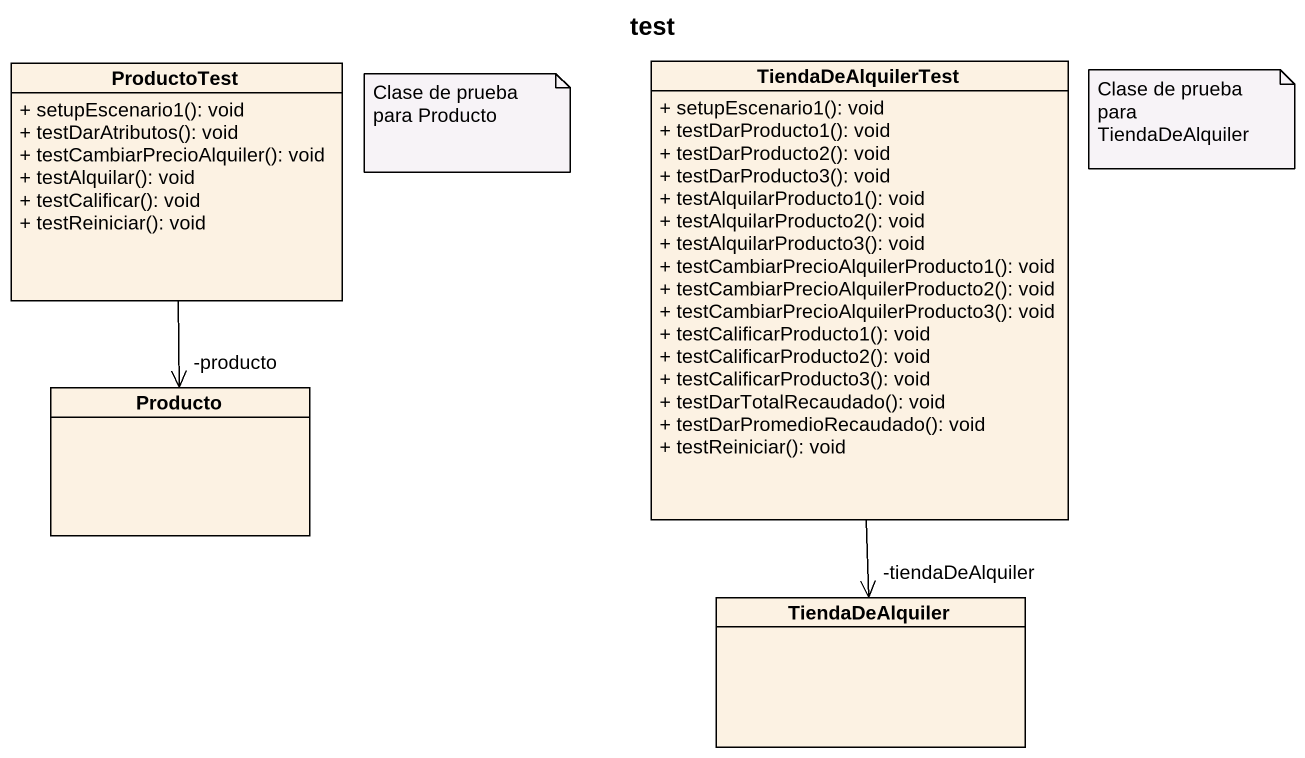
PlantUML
@startuml
title test
hide circle
hide empty members
skinparam classAttributeIconSize 0
class ProductoTest {
  + setupEscenario1(): void
  + testDarAtributos(): void
  + testCambiarPrecioAlquiler(): void
  + testAlquilar(): void
  + testCalificar(): void
  + testReiniciar(): void
}
class TiendaDeAlquilerTest {
  + setupEscenario1(): void
  + testDarProducto1(): void
  + testDarProducto2(): void
  + testDarProducto3(): void
  + testAlquilarProducto1(): void
  + testAlquilarProducto2(): void
  + testAlquilarProducto3(): void
  + testCambiarPrecioAlquilerProducto1(): void
  + testCambiarPrecioAlquilerProducto2(): void
  + testCambiarPrecioAlquilerProducto3(): void
  + testCalificarProducto1(): void
  + testCalificarProducto2(): void
  + testCalificarProducto3(): void
  + testDarTotalRecaudado(): void
  + testDarPromedioRecaudado(): void
  + testReiniciar(): void
}
class Producto
class TiendaDeAlquiler
ProductoTest --> "-producto" Producto
TiendaDeAlquilerTest --> "-tiendaDeAlquiler" TiendaDeAlquiler
note as N1
  Clase de prueba para Producto
end note
note as N2
  Clase de prueba para TiendaDeAlquiler
end note
@enduml
